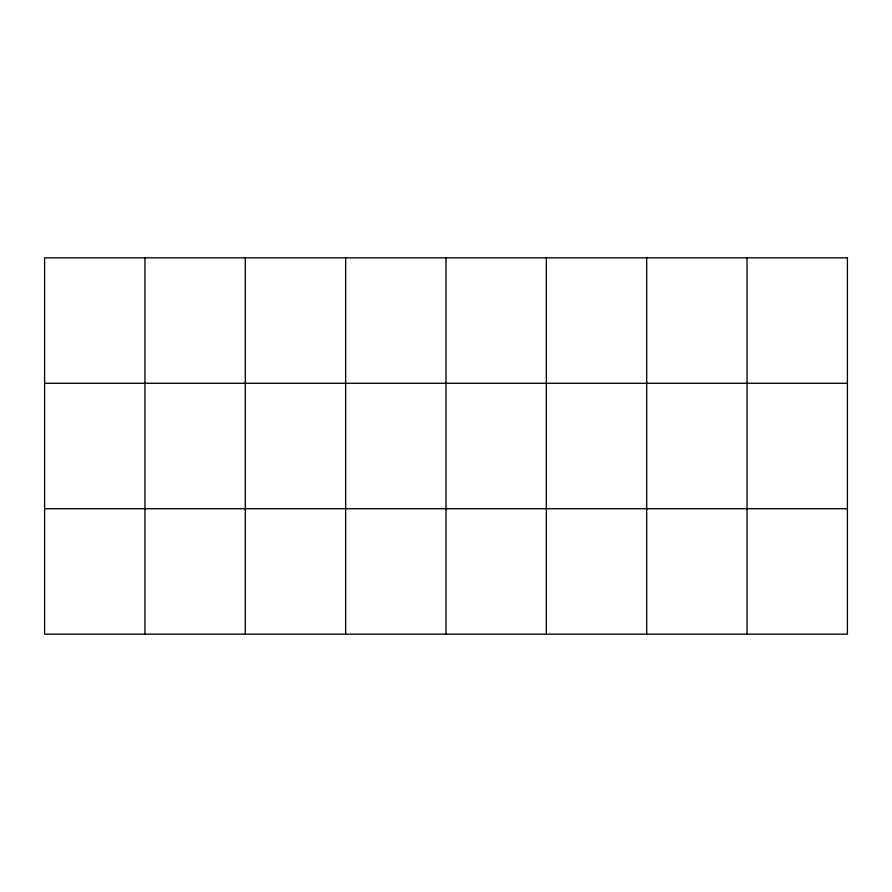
<?xml version="1.0" encoding="UTF-8"?>
<svg xmlns="http://www.w3.org/2000/svg" width="892" height="892" viewBox="0 0 892 892"><rect width="100%" height="100%" fill="white"/><g stroke="black" fill="none" stroke-linecap="round" stroke-linejoin="round"><path stroke-width="1.34" d="M44.6 383.281L847.4 383.281M44.6 508.719L847.4 508.719M747.05 257.844L747.05 634.156M646.7 257.844L646.7 634.156M546.35 257.844L546.35 634.156M446 257.844L446 634.156M345.65 257.844L345.65 634.156M245.3 257.844L245.3 634.156M144.95 257.844L144.95 634.156M847.4 257.844L44.6 257.844L44.6 634.156L847.4 634.156L847.4 257.844"/></g></svg>
